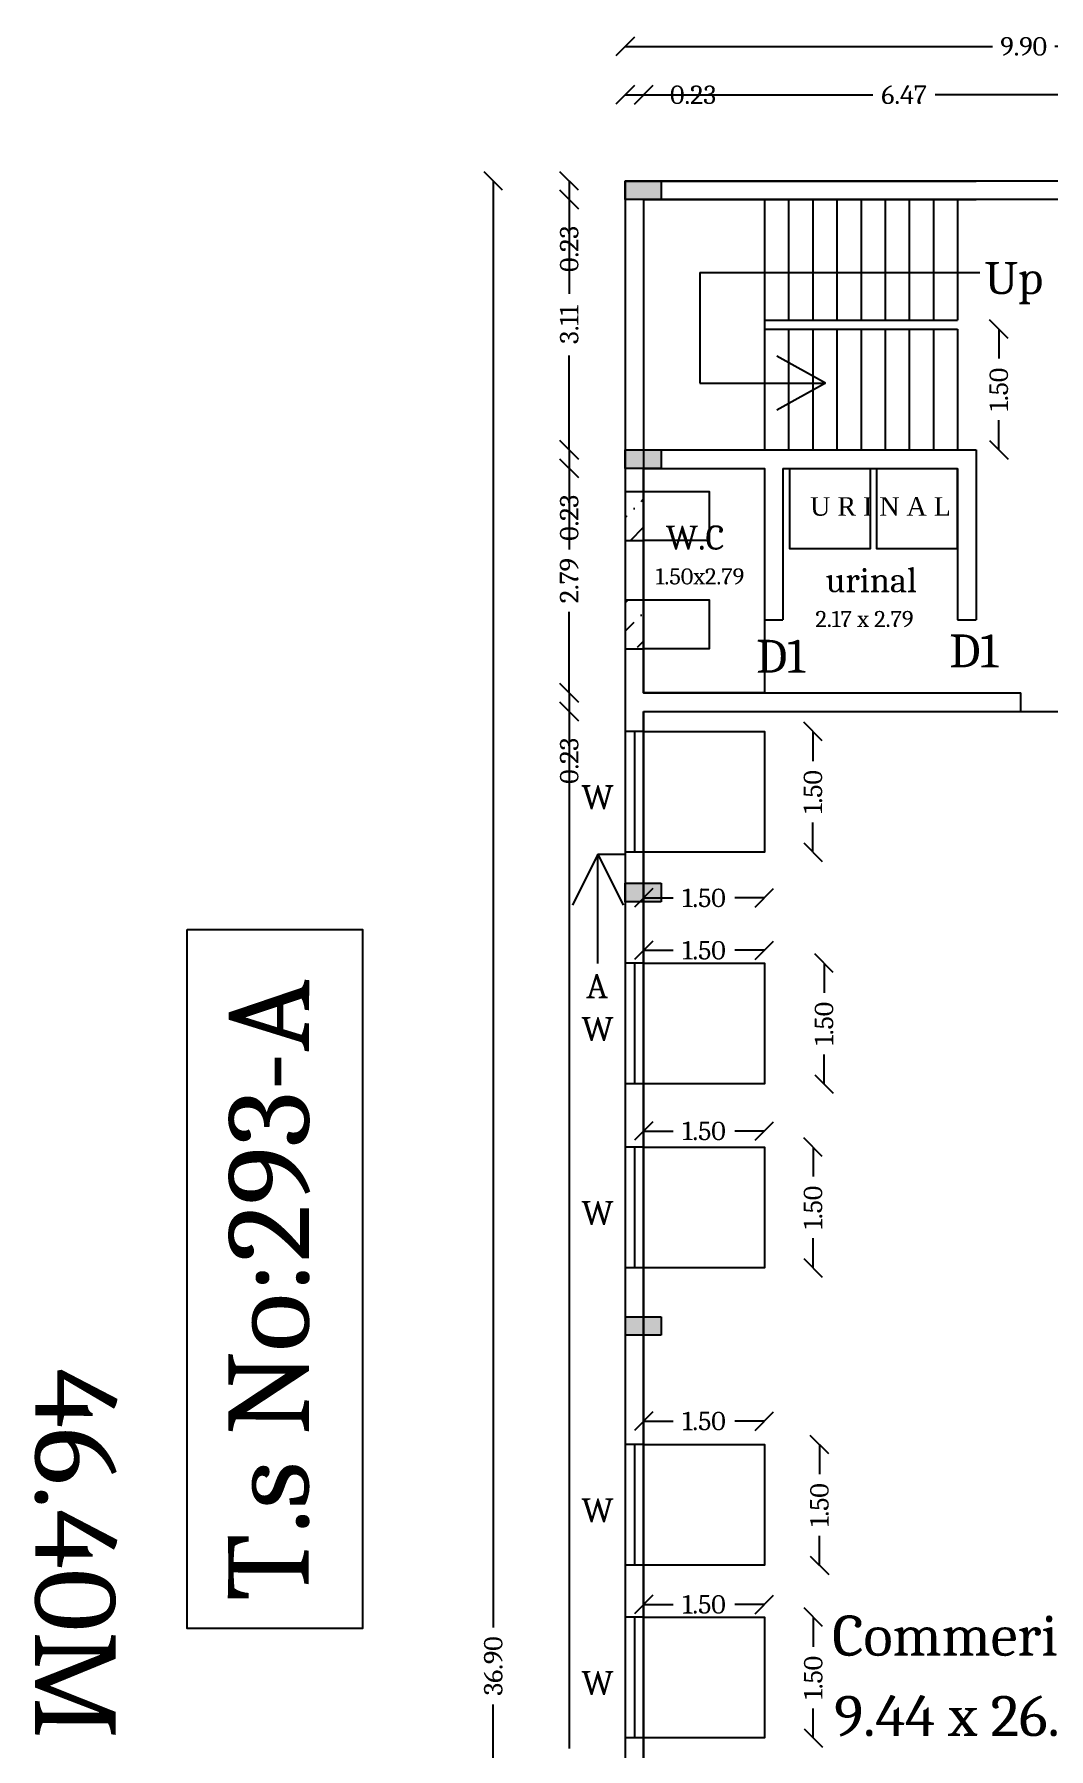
# Model space of a CAD drawing. Header units: metres. Extents: x 54 to 230, y 9 to 104.
# Drawn here: x 81.06 to 93.66, y 47.55 to 68.85 of the extents above; entities that cross this region are included whole.
import ezdxf

# ---------------------------------------------------------------- set-up
doc = ezdxf.new("R2010")
doc.units = ezdxf.units.M
doc.header["$MEASUREMENT"] = 0
for name, color, linetype in [('BLK_1_FLR_1_ EXIT_WIDTH_ STAIR', 7, 'Continuous'), ('BLK_1_FLR_1_BLT_UP_AREA', 7, 'Continuous'), ('BLK_1_FLR_1_REGULAR_ROOM_1', 7, 'Continuous'), ('BLK_1_FLR_1_ROOM_1_LIGHT_VENTILATION_10', 2, 'Continuous'), ('BLK_1_FLR_1_ROOM_1_LIGHT_VENTILATION_6', 2, 'Continuous'), ('BLK_1_FLR_1_ROOM_1_LIGHT_VENTILATION_7', 2, 'Continuous'), ('BLK_1_FLR_1_ROOM_1_LIGHT_VENTILATION_8', 2, 'Continuous'), ('BLK_1_FLR_1_ROOM_1_LIGHT_VENTILATION_9', 2, 'Continuous'), ('BLK_1_FLR_1_URINAL', 235, 'Continuous'), ('BLK_1_FLR_1_WATER_CLOSET', 1, 'Continuous'), ('TOILET_VENTILATION', 6, 'Continuous')]:
    doc.layers.add(name, color=color, linetype=linetype)
doc.styles.add('ANAND', font='times.ttf')
doc.styles.get("Standard").update_dxf_attribs({"font": 'Cambria.ttf'})
doc.dimstyles.get("Standard").update_dxf_attribs({"dimtxt": 0.23, "dimasz": 0.23, "dimexe": 0.18, "dimexo": 0.0625, "dimgap": 0.09, "dimtad": 0, "dimzin": 0, "dimdsep": 46, "dimtxsty": 'Standard', "dimblk": 'OBLIQUE', "dimcen": 0.09, "dimse1": 1, "dimse2": 1, "dimadec": 0, "dimazin": 0, "dimtfac": 1, "dimtofl": 0, "dimtmove": 0, "dimatfit": 3, "dimldrblk": 'OBLIQUE', "dimfxl": 0, "dimtolj": 1, "dimtzin": 0, "dimarcsym": 0})

# ---------------------------------------------------------------- blocks, each defined once
blk = doc.blocks.new('_Oblique')
at = {"color": 0, "linetype": 'ByBlock', "lineweight": -2}
blk.add_line((-0.5, -0.5), (0.5, 0.5), dxfattribs=at)
blk = doc.blocks.new('*D156')
at = {"color": 0, "lineweight": -2, "ltscale": 0.25}
for p, q in [((88.399, 68.095), (88.629, 68.095)), ((88.629, 68.095), (88.859, 68.095))]:
    blk.add_line(p, q, dxfattribs=at)
at = {"color": 0, "lineweight": -2, "ltscale": 0.25, "xscale": 0.23, "yscale": 0.23, "zscale": 0.23, "rotation": 180}
blk.add_blockref('_Oblique', (88.399, 68.095), dxfattribs=at)
at = {"color": 0, "lineweight": -2, "ltscale": 0.25, "xscale": 0.23, "yscale": 0.23, "zscale": 0.23}
blk.add_blockref('_Oblique', (88.629, 68.095), dxfattribs=at)
at = {"color": 0, "lineweight": 25, "ltscale": 0.25, "insert": (89.243, 68.095), "char_height": 0.23, "attachment_point": 5}
blk.add_mtext('\\A1;0.23', dxfattribs=at)
blk = doc.blocks.new('*D157')
at = {"color": 0, "lineweight": -2, "ltscale": 0.25}
for p, q in [((88.629, 68.095), (91.476, 68.095)), ((95.099, 68.095), (92.252, 68.095))]:
    blk.add_line(p, q, dxfattribs=at)
at = {"color": 0, "lineweight": -2, "ltscale": 0.25, "xscale": 0.23, "yscale": 0.23, "zscale": 0.23, "rotation": 180}
blk.add_blockref('_Oblique', (88.629, 68.095), dxfattribs=at)
at = {"color": 0, "lineweight": -2, "ltscale": 0.25, "xscale": 0.23, "yscale": 0.23, "zscale": 0.23}
blk.add_blockref('_Oblique', (95.099, 68.095), dxfattribs=at)
at = {"color": 0, "lineweight": 25, "ltscale": 0.25, "insert": (91.864, 68.095), "char_height": 0.23, "attachment_point": 5}
blk.add_mtext('\\A1;6.47', dxfattribs=at)
blk = doc.blocks.new('*D161')
at = {"color": 0, "lineweight": -2, "ltscale": 0.25}
for p, q in [((88.399, 68.696), (92.96, 68.696)), ((98.299, 68.696), (93.738, 68.696))]:
    blk.add_line(p, q, dxfattribs=at)
at = {"color": 0, "lineweight": -2, "ltscale": 0.25, "xscale": 0.23, "yscale": 0.23, "zscale": 0.23, "rotation": 180}
blk.add_blockref('_Oblique', (88.399, 68.696), dxfattribs=at)
at = {"color": 0, "lineweight": -2, "ltscale": 0.25, "xscale": 0.23, "yscale": 0.23, "zscale": 0.23}
blk.add_blockref('_Oblique', (98.299, 68.696), dxfattribs=at)
at = {"color": 0, "lineweight": 25, "ltscale": 0.25, "insert": (93.349, 68.696), "char_height": 0.23, "attachment_point": 5}
blk.add_mtext('\\A1;9.90', dxfattribs=at)
blk = doc.blocks.new('*D15')
at = {"color": 0, "lineweight": -2, "ltscale": 0.25}
for p, q in [((87.705, 67.024), (87.705, 66.794)), ((87.705, 66.794), (87.705, 66.564))]:
    blk.add_line(p, q, dxfattribs=at)
at = {"color": 0, "lineweight": -2, "ltscale": 0.25, "xscale": 0.23, "yscale": 0.23, "zscale": 0.23}
for p, rotation in [((87.705, 67.024), 90), ((87.705, 66.794), 270)]:
    blk.add_blockref('_Oblique', p, dxfattribs=dict(at, rotation=rotation))
at = {"color": 0, "lineweight": 25, "ltscale": 0.25, "insert": (87.705, 66.18), "char_height": 0.23, "attachment_point": 5, "rotation": 90}
blk.add_mtext('\\A1;0.23', dxfattribs=at)
blk = doc.blocks.new('*D162')
at = {"color": 0, "lineweight": -2, "ltscale": 0.25}
for p, q in [((87.705, 66.794), (87.705, 65.622)), ((87.705, 63.684), (87.705, 64.856))]:
    blk.add_line(p, q, dxfattribs=at)
at = {"color": 0, "lineweight": -2, "ltscale": 0.25, "xscale": 0.23, "yscale": 0.23, "zscale": 0.23}
for p, rotation in [((87.705, 66.794), 90), ((87.705, 63.684), 270)]:
    blk.add_blockref('_Oblique', p, dxfattribs=dict(at, rotation=rotation))
at = {"color": 0, "lineweight": 25, "ltscale": 0.25, "insert": (87.705, 65.239), "char_height": 0.23, "attachment_point": 5, "rotation": 90}
blk.add_mtext('\\A1;3.11', dxfattribs=at)
blk = doc.blocks.new('*D163')
at = {"color": 0, "lineweight": -2, "ltscale": 0.25}
for p, q in [((87.705, 63.684), (87.705, 63.454)), ((87.705, 63.454), (87.705, 63.224))]:
    blk.add_line(p, q, dxfattribs=at)
at = {"color": 0, "lineweight": -2, "ltscale": 0.25, "xscale": 0.23, "yscale": 0.23, "zscale": 0.23}
for p, rotation in [((87.705, 63.684), 90), ((87.705, 63.454), 270)]:
    blk.add_blockref('_Oblique', p, dxfattribs=dict(at, rotation=rotation))
at = {"color": 0, "lineweight": 25, "ltscale": 0.25, "insert": (87.705, 62.84), "char_height": 0.23, "attachment_point": 5, "rotation": 90}
blk.add_mtext('\\A1;0.23', dxfattribs=at)
blk = doc.blocks.new('*D164')
at = {"color": 0, "lineweight": -2, "ltscale": 0.25}
for p, q in [((87.705, 63.454), (87.705, 62.446)), ((87.705, 60.664), (87.705, 61.672))]:
    blk.add_line(p, q, dxfattribs=at)
at = {"color": 0, "lineweight": -2, "ltscale": 0.25, "xscale": 0.23, "yscale": 0.23, "zscale": 0.23}
for p, rotation in [((87.705, 63.454), 90), ((87.705, 60.664), 270)]:
    blk.add_blockref('_Oblique', p, dxfattribs=dict(at, rotation=rotation))
at = {"color": 0, "lineweight": 25, "ltscale": 0.25, "insert": (87.705, 62.059), "char_height": 0.23, "attachment_point": 5, "rotation": 90}
blk.add_mtext('\\A1;2.79', dxfattribs=at)
blk = doc.blocks.new('*D165')
at = {"color": 0, "lineweight": -2, "ltscale": 0.25}
for p, q in [((87.705, 60.664), (87.705, 60.434)), ((87.705, 60.434), (87.705, 60.204))]:
    blk.add_line(p, q, dxfattribs=at)
at = {"color": 0, "lineweight": -2, "ltscale": 0.25, "xscale": 0.23, "yscale": 0.23, "zscale": 0.23}
for p, rotation in [((87.705, 60.664), 90), ((87.705, 60.434), 270)]:
    blk.add_blockref('_Oblique', p, dxfattribs=dict(at, rotation=rotation))
at = {"color": 0, "lineweight": 25, "ltscale": 0.25, "insert": (87.705, 59.82), "char_height": 0.23, "attachment_point": 5, "rotation": 90}
blk.add_mtext('\\A1;0.23', dxfattribs=at)
blk = doc.blocks.new('*D166')
at = {"color": 0, "lineweight": -2, "ltscale": 0.25}
for p, q in [((87.705, 60.434), (87.705, 47.55)), ((87.705, 33.694), (87.705, 46.578))]:
    blk.add_line(p, q, dxfattribs=at)
at = {"color": 0, "lineweight": -2, "ltscale": 0.25, "xscale": 0.23, "yscale": 0.23, "zscale": 0.23}
for p, rotation in [((87.705, 60.434), 90), ((87.705, 33.694), 270)]:
    blk.add_blockref('_Oblique', p, dxfattribs=dict(at, rotation=rotation))
at = {"color": 0, "lineweight": 25, "ltscale": 0.25, "insert": (87.705, 47.064), "char_height": 0.23, "attachment_point": 5, "rotation": 90}
blk.add_mtext('\\A1;26.74', dxfattribs=at)
blk = doc.blocks.new('*D16')
at = {"color": 0, "lineweight": -2, "ltscale": 0.25}
for p, q in [((86.762, 67.024), (86.762, 49.054)), ((86.762, 30.124), (86.762, 48.094))]:
    blk.add_line(p, q, dxfattribs=at)
at = {"color": 0, "lineweight": -2, "ltscale": 0.25, "xscale": 0.23, "yscale": 0.23, "zscale": 0.23}
for p, rotation in [((86.762, 67.024), 90), ((86.762, 30.124), 270)]:
    blk.add_blockref('_Oblique', p, dxfattribs=dict(at, rotation=rotation))
at = {"color": 0, "lineweight": 25, "ltscale": 0.25, "insert": (86.762, 48.574), "char_height": 0.23, "attachment_point": 5, "rotation": 90}
blk.add_mtext('\\A1;36.90', dxfattribs=at)
blk = doc.blocks.new('*D80')
at = {"layer": 'BLK_1_FLR_1_ROOM_1_LIGHT_VENTILATION_6', "color": 0, "lineweight": -2, "ltscale": 0.25}
for p, q in [((88.629, 49.339), (88.996, 49.339)), ((90.129, 49.339), (89.762, 49.339))]:
    blk.add_line(p, q, dxfattribs=at)
at = {"layer": 'BLK_1_FLR_1_ROOM_1_LIGHT_VENTILATION_6', "color": 0, "lineweight": -2, "ltscale": 0.25, "xscale": 0.23, "yscale": 0.23, "zscale": 0.23, "rotation": 180}
blk.add_blockref('_Oblique', (88.629, 49.339), dxfattribs=at)
at = {"layer": 'BLK_1_FLR_1_ROOM_1_LIGHT_VENTILATION_6', "color": 0, "lineweight": -2, "ltscale": 0.25, "xscale": 0.23, "yscale": 0.23, "zscale": 0.23}
blk.add_blockref('_Oblique', (90.129, 49.339), dxfattribs=at)
at = {"layer": 'BLK_1_FLR_1_ROOM_1_LIGHT_VENTILATION_6', "color": 0, "lineweight": 25, "ltscale": 0.25, "insert": (89.379, 49.339), "char_height": 0.23, "attachment_point": 5}
blk.add_mtext('\\A1;1.50', dxfattribs=at)
blk = doc.blocks.new('*D81')
at = {"layer": 'BLK_1_FLR_1_ROOM_1_LIGHT_VENTILATION_6', "color": 0, "lineweight": -2, "ltscale": 0.25}
for p, q in [((90.736, 49.18), (90.736, 48.813)), ((90.736, 47.68), (90.736, 48.048))]:
    blk.add_line(p, q, dxfattribs=at)
at = {"layer": 'BLK_1_FLR_1_ROOM_1_LIGHT_VENTILATION_6', "color": 0, "lineweight": -2, "ltscale": 0.25, "xscale": 0.23, "yscale": 0.23, "zscale": 0.23}
for p, rotation in [((90.736, 49.18), 90), ((90.736, 47.68), 270)]:
    blk.add_blockref('_Oblique', p, dxfattribs=dict(at, rotation=rotation))
at = {"layer": 'BLK_1_FLR_1_ROOM_1_LIGHT_VENTILATION_6', "color": 0, "lineweight": 25, "ltscale": 0.25, "insert": (90.736, 48.43), "char_height": 0.23, "attachment_point": 5, "rotation": 90}
blk.add_mtext('\\A1;1.50', dxfattribs=at)
blk = doc.blocks.new('*D82')
at = {"layer": 'BLK_1_FLR_1_ROOM_1_LIGHT_VENTILATION_7', "color": 0, "lineweight": -2, "ltscale": 0.25}
for p, q in [((88.629, 51.617), (88.996, 51.617)), ((90.129, 51.617), (89.762, 51.617))]:
    blk.add_line(p, q, dxfattribs=at)
at = {"layer": 'BLK_1_FLR_1_ROOM_1_LIGHT_VENTILATION_7', "color": 0, "lineweight": -2, "ltscale": 0.25, "xscale": 0.23, "yscale": 0.23, "zscale": 0.23, "rotation": 180}
blk.add_blockref('_Oblique', (88.629, 51.617), dxfattribs=at)
at = {"layer": 'BLK_1_FLR_1_ROOM_1_LIGHT_VENTILATION_7', "color": 0, "lineweight": -2, "ltscale": 0.25, "xscale": 0.23, "yscale": 0.23, "zscale": 0.23}
blk.add_blockref('_Oblique', (90.129, 51.617), dxfattribs=at)
at = {"layer": 'BLK_1_FLR_1_ROOM_1_LIGHT_VENTILATION_7', "color": 0, "lineweight": 25, "ltscale": 0.25, "insert": (89.379, 51.617), "char_height": 0.23, "attachment_point": 5}
blk.add_mtext('\\A1;1.50', dxfattribs=at)
blk = doc.blocks.new('*D83')
at = {"layer": 'BLK_1_FLR_1_ROOM_1_LIGHT_VENTILATION_7', "color": 0, "lineweight": -2, "ltscale": 0.25}
for p, q in [((90.813, 51.325), (90.813, 50.958)), ((90.813, 49.825), (90.813, 50.193))]:
    blk.add_line(p, q, dxfattribs=at)
at = {"layer": 'BLK_1_FLR_1_ROOM_1_LIGHT_VENTILATION_7', "color": 0, "lineweight": -2, "ltscale": 0.25, "xscale": 0.23, "yscale": 0.23, "zscale": 0.23}
for p, rotation in [((90.813, 51.325), 90), ((90.813, 49.825), 270)]:
    blk.add_blockref('_Oblique', p, dxfattribs=dict(at, rotation=rotation))
at = {"layer": 'BLK_1_FLR_1_ROOM_1_LIGHT_VENTILATION_7', "color": 0, "lineweight": 25, "ltscale": 0.25, "insert": (90.813, 50.575), "char_height": 0.23, "attachment_point": 5, "rotation": 90}
blk.add_mtext('\\A1;1.50', dxfattribs=at)
blk = doc.blocks.new('*D84')
at = {"layer": 'BLK_1_FLR_1_ROOM_1_LIGHT_VENTILATION_8', "color": 0, "lineweight": -2, "ltscale": 0.25}
for p, q in [((88.629, 55.221), (88.996, 55.221)), ((90.129, 55.221), (89.762, 55.221))]:
    blk.add_line(p, q, dxfattribs=at)
at = {"layer": 'BLK_1_FLR_1_ROOM_1_LIGHT_VENTILATION_8', "color": 0, "lineweight": -2, "ltscale": 0.25, "xscale": 0.23, "yscale": 0.23, "zscale": 0.23, "rotation": 180}
blk.add_blockref('_Oblique', (88.629, 55.221), dxfattribs=at)
at = {"layer": 'BLK_1_FLR_1_ROOM_1_LIGHT_VENTILATION_8', "color": 0, "lineweight": -2, "ltscale": 0.25, "xscale": 0.23, "yscale": 0.23, "zscale": 0.23}
blk.add_blockref('_Oblique', (90.129, 55.221), dxfattribs=at)
at = {"layer": 'BLK_1_FLR_1_ROOM_1_LIGHT_VENTILATION_8', "color": 0, "lineweight": 25, "ltscale": 0.25, "insert": (89.379, 55.221), "char_height": 0.23, "attachment_point": 5}
blk.add_mtext('\\A1;1.50', dxfattribs=at)
blk = doc.blocks.new('*D85')
at = {"layer": 'BLK_1_FLR_1_ROOM_1_LIGHT_VENTILATION_8', "color": 0, "lineweight": -2, "ltscale": 0.25}
for p, q in [((90.733, 55.021), (90.733, 54.654)), ((90.733, 53.521), (90.733, 53.888))]:
    blk.add_line(p, q, dxfattribs=at)
at = {"layer": 'BLK_1_FLR_1_ROOM_1_LIGHT_VENTILATION_8', "color": 0, "lineweight": -2, "ltscale": 0.25, "xscale": 0.23, "yscale": 0.23, "zscale": 0.23}
for p, rotation in [((90.733, 55.021), 90), ((90.733, 53.521), 270)]:
    blk.add_blockref('_Oblique', p, dxfattribs=dict(at, rotation=rotation))
at = {"layer": 'BLK_1_FLR_1_ROOM_1_LIGHT_VENTILATION_8', "color": 0, "lineweight": 25, "ltscale": 0.25, "insert": (90.733, 54.271), "char_height": 0.23, "attachment_point": 5, "rotation": 90}
blk.add_mtext('\\A1;1.50', dxfattribs=at)
blk = doc.blocks.new('*D86')
at = {"layer": 'BLK_1_FLR_1_ROOM_1_LIGHT_VENTILATION_9', "color": 0, "lineweight": -2, "ltscale": 0.25}
for p, q in [((88.629, 57.466), (88.996, 57.466)), ((90.129, 57.466), (89.762, 57.466))]:
    blk.add_line(p, q, dxfattribs=at)
at = {"layer": 'BLK_1_FLR_1_ROOM_1_LIGHT_VENTILATION_9', "color": 0, "lineweight": -2, "ltscale": 0.25, "xscale": 0.23, "yscale": 0.23, "zscale": 0.23, "rotation": 180}
blk.add_blockref('_Oblique', (88.629, 57.466), dxfattribs=at)
at = {"layer": 'BLK_1_FLR_1_ROOM_1_LIGHT_VENTILATION_9', "color": 0, "lineweight": -2, "ltscale": 0.25, "xscale": 0.23, "yscale": 0.23, "zscale": 0.23}
blk.add_blockref('_Oblique', (90.129, 57.466), dxfattribs=at)
at = {"layer": 'BLK_1_FLR_1_ROOM_1_LIGHT_VENTILATION_9', "color": 0, "lineweight": 25, "ltscale": 0.25, "insert": (89.379, 57.466), "char_height": 0.23, "attachment_point": 5}
blk.add_mtext('\\A1;1.50', dxfattribs=at)
blk = doc.blocks.new('*D87')
at = {"layer": 'BLK_1_FLR_1_ROOM_1_LIGHT_VENTILATION_9', "color": 0, "lineweight": -2, "ltscale": 0.25}
for p, q in [((90.87, 57.306), (90.87, 56.939)), ((90.87, 55.806), (90.87, 56.173))]:
    blk.add_line(p, q, dxfattribs=at)
at = {"layer": 'BLK_1_FLR_1_ROOM_1_LIGHT_VENTILATION_9', "color": 0, "lineweight": -2, "ltscale": 0.25, "xscale": 0.23, "yscale": 0.23, "zscale": 0.23}
for p, rotation in [((90.87, 57.306), 90), ((90.87, 55.806), 270)]:
    blk.add_blockref('_Oblique', p, dxfattribs=dict(at, rotation=rotation))
at = {"layer": 'BLK_1_FLR_1_ROOM_1_LIGHT_VENTILATION_9', "color": 0, "lineweight": 25, "ltscale": 0.25, "insert": (90.87, 56.556), "char_height": 0.23, "attachment_point": 5, "rotation": 90}
blk.add_mtext('\\A1;1.50', dxfattribs=at)
blk = doc.blocks.new('*D88')
at = {"layer": 'BLK_1_FLR_1_ROOM_1_LIGHT_VENTILATION_10', "color": 0, "lineweight": -2, "ltscale": 0.25}
for p, q in [((90.732, 60.185), (90.732, 59.818)), ((90.732, 58.685), (90.732, 59.053))]:
    blk.add_line(p, q, dxfattribs=at)
at = {"layer": 'BLK_1_FLR_1_ROOM_1_LIGHT_VENTILATION_10', "color": 0, "lineweight": -2, "ltscale": 0.25, "xscale": 0.23, "yscale": 0.23, "zscale": 0.23}
for p, rotation in [((90.732, 60.185), 90), ((90.732, 58.685), 270)]:
    blk.add_blockref('_Oblique', p, dxfattribs=dict(at, rotation=rotation))
at = {"layer": 'BLK_1_FLR_1_ROOM_1_LIGHT_VENTILATION_10', "color": 0, "lineweight": 25, "ltscale": 0.25, "insert": (90.732, 59.435), "char_height": 0.23, "attachment_point": 5, "rotation": 90}
blk.add_mtext('\\A1;1.50', dxfattribs=at)
blk = doc.blocks.new('*D89')
at = {"layer": 'BLK_1_FLR_1_ROOM_1_LIGHT_VENTILATION_10', "color": 0, "lineweight": -2, "ltscale": 0.25}
for p, q in [((88.629, 58.117), (88.996, 58.117)), ((90.129, 58.117), (89.762, 58.117))]:
    blk.add_line(p, q, dxfattribs=at)
at = {"layer": 'BLK_1_FLR_1_ROOM_1_LIGHT_VENTILATION_10', "color": 0, "lineweight": -2, "ltscale": 0.25, "xscale": 0.23, "yscale": 0.23, "zscale": 0.23, "rotation": 180}
blk.add_blockref('_Oblique', (88.629, 58.117), dxfattribs=at)
at = {"layer": 'BLK_1_FLR_1_ROOM_1_LIGHT_VENTILATION_10', "color": 0, "lineweight": -2, "ltscale": 0.25, "xscale": 0.23, "yscale": 0.23, "zscale": 0.23}
blk.add_blockref('_Oblique', (90.129, 58.117), dxfattribs=at)
at = {"layer": 'BLK_1_FLR_1_ROOM_1_LIGHT_VENTILATION_10', "color": 0, "lineweight": 25, "ltscale": 0.25, "insert": (89.379, 58.117), "char_height": 0.23, "attachment_point": 5}
blk.add_mtext('\\A1;1.50', dxfattribs=at)
blk = doc.blocks.new('*D249')
at = {"layer": 'BLK_1_FLR_1_ EXIT_WIDTH_ STAIR', "color": 0, "lineweight": -2}
for p, q in [((93.041, 65.184), (93.041, 64.817)), ((93.041, 63.684), (93.041, 64.051))]:
    blk.add_line(p, q, dxfattribs=at)
at = {"layer": 'BLK_1_FLR_1_ EXIT_WIDTH_ STAIR', "color": 0, "lineweight": -2, "xscale": 0.23, "yscale": 0.23, "zscale": 0.23}
for p, rotation in [((93.041, 65.184), 90), ((93.041, 63.684), 270)]:
    blk.add_blockref('_Oblique', p, dxfattribs=dict(at, rotation=rotation))
at = {"layer": 'BLK_1_FLR_1_ EXIT_WIDTH_ STAIR', "color": 0, "insert": (93.041, 64.434), "char_height": 0.23, "attachment_point": 5, "rotation": 90}
blk.add_mtext('\\A1;1.50', dxfattribs=at)

msp = doc.modelspace()

# ---------------------------------------------------------------- hatches: boundary and pattern name
at = {"lineweight": 25, "ltscale": 0.25}
h = msp.add_hatch(color=0, dxfattribs=at)
h.dxf.hatch_style = 1
h.paths.add_polyline_path([(88.849, 66.794), (88.849, 67.024), (88.399, 67.024), (88.399, 66.794)])
h = msp.add_hatch()
h.set_pattern_fill('ANSI33', color=0)
h.paths.add_polyline_path([(98.299, 63.166), (98.069, 63.166), (98.069, 62.556), (98.299, 62.556)])
h.paths.add_polyline_path([(95.403, 33.063), (96.52, 33.063), (96.52, 33.415), (95.403, 33.415)], flags=9)
h.paths.add_polyline_path([(90.639, 62.802), (92.464, 62.802), (92.464, 63.155), (90.639, 63.155)], flags=9)
h.paths.add_polyline_path([(94.698, 66.55), (94.698, 65.433), (95.05, 65.433), (95.05, 66.55)], flags=9)
h.paths.add_polyline_path([(95.86, 32.58), (97.921, 32.58), (97.921, 32.988), (95.86, 32.988)], flags=9)
h.paths.add_polyline_path([(90.712, 61.43), (92.195, 61.43), (92.195, 61.734), (90.712, 61.734)], flags=9)
h.paths.add_polyline_path([(90.811, 61.833), (92.325, 61.833), (92.325, 62.305), (90.811, 62.305)], flags=9)
h.paths.add_polyline_path([(88.849, 61.998), (90.201, 61.998), (90.201, 62.302), (88.849, 62.302)], flags=9)
h.paths.add_polyline_path([(88.951, 62.404), (89.854, 62.404), (89.854, 62.859), (88.951, 62.859)], flags=9)
h.paths.add_polyline_path([(89.924, 60.812), (90.868, 60.812), (90.868, 61.427), (89.924, 61.427)], flags=9)
h.paths.add_polyline_path([(92.323, 60.878), (93.267, 60.878), (93.267, 61.493), (92.323, 61.493)], flags=9)
h.paths.add_polyline_path([(94.909, 62.686), (95.853, 62.686), (95.853, 63.301), (94.909, 63.301)], flags=9)
h.paths.add_polyline_path([(94.823, 60.873), (95.767, 60.873), (95.767, 61.488), (94.823, 61.488)], flags=9)
h.paths.add_polyline_path([(93.62, 60.257), (94.88, 60.257), (94.88, 61.015), (93.62, 61.015)], flags=9)
h.paths.add_polyline_path([(93.459, 33.688), (94.692, 33.688), (94.692, 34.447), (93.459, 34.447)], flags=9)
h.paths.add_polyline_path([(92.693, 31.84), (93.667, 31.84), (93.667, 32.619), (92.693, 32.619)], flags=9)
h.paths.add_polyline_path([(95.06, 31.069), (96.09, 31.069), (96.09, 31.662), (95.06, 31.662)], flags=9)
h.paths.add_polyline_path([(95.975, 30.948), (98.203, 30.948), (98.203, 31.419), (95.975, 31.419)], flags=9)
h.paths.add_polyline_path([(96.353, 31.351), (97.504, 31.351), (97.504, 32.139), (96.353, 32.139)], flags=9)
h.paths.add_polyline_path([(97.093, 64.739), (97.784, 64.739), (97.784, 65.189), (97.093, 65.189)], flags=9)
h.paths.add_polyline_path([(95.843, 65.342), (97.876, 65.342), (97.876, 65.814), (95.843, 65.814)], flags=9)
h.paths.add_polyline_path([(96.224, 65.945), (96.963, 65.945), (96.963, 66.268), (96.224, 66.268)], flags=9)
h.paths.add_polyline_path([(90.804, 48.377), (96.944, 48.377), (96.944, 49.388), (90.804, 49.388)], flags=9)
h.paths.add_polyline_path([(90.865, 47.567), (95.055, 47.567), (95.055, 48.353), (90.865, 48.353)], flags=9)
h = msp.add_hatch(color=0, dxfattribs=at)
h.dxf.hatch_style = 1
h.paths.add_polyline_path([(88.849, 63.454), (88.849, 63.684), (88.399, 63.684), (88.399, 63.454)])
h = msp.add_hatch(color=0, dxfattribs=at)
h.dxf.hatch_style = 1
h.paths.add_polyline_path([(88.849, 63.684), (88.399, 63.684), (88.399, 63.454), (88.849, 63.454)])
h = msp.add_hatch(dxfattribs=at)
h.set_pattern_fill('ANSI36', color=0, scale=2)
h.set_pattern_definition([(45, (-1300.55754, -84.0786), (0.13258252, 0.48613591), [0.625, -0.125, 0, -0.125])])
h.paths.add_polyline_path([(88.629, 63.166), (88.399, 63.166), (88.399, 62.556), (88.629, 62.556), (88.629, 62.834)])
h.paths.add_polyline_path([(88.629, 61.821), (88.399, 61.821), (88.399, 61.211), (88.629, 61.211)])
h = msp.add_hatch(color=0, dxfattribs=at)
h.dxf.hatch_style = 1
h.paths.add_polyline_path([(88.849, 58.069), (88.849, 58.299), (88.399, 58.299), (88.399, 58.069)])
h = msp.add_hatch(color=0, dxfattribs=at)
h.dxf.hatch_style = 1
h.paths.add_polyline_path([(88.849, 52.683), (88.849, 52.913), (88.399, 52.913), (88.399, 52.683)])

# ---------------------------------------------------------------- linework, layer by layer
at = {"color": 0, "lineweight": 25, "ltscale": 0.25}
for p, q in [((88.399, 67.024), (88.399, 30.124)), ((94.859, 67.024), (88.399, 67.024)), ((88.399, 67.024), (88.849, 67.024)), ((88.399, 66.794), (88.399, 67.024)), ((88.629, 67.024), (92.759, 67.024)), ((88.849, 67.024), (88.849, 66.794)), ((88.849, 66.794), (88.399, 66.794)), ((88.629, 66.794), (88.629, 65.044)), ((90.774, 66.794), (88.629, 66.794)), ((88.629, 66.794), (92.759, 66.794)), ((88.629, 66.794), (88.629, 63.684)), ((90.129, 66.794), (90.129, 63.684)), ((90.429, 66.794), (90.429, 65.294)), ((90.729, 66.794), (90.729, 65.294)), ((94.859, 66.794), (90.774, 66.794)), ((91.029, 66.794), (91.029, 65.294)), ((91.329, 66.794), (91.329, 65.294)), ((91.629, 66.794), (91.629, 65.294)), ((91.929, 66.794), (91.929, 65.294)), ((92.229, 66.794), (92.229, 65.294)), ((92.529, 66.794), (92.529, 65.294)), ((93.319, 66.794), (93.089, 66.794)), ((89.328, 65.888), (89.328, 64.513)), ((90.129, 65.294), (92.529, 65.294)), ((90.129, 65.184), (92.529, 65.184)), ((90.429, 65.184), (90.429, 63.684)), ((90.729, 65.184), (90.729, 63.684)), ((91.029, 65.184), (91.029, 63.684)), ((91.329, 65.184), (91.329, 63.684)), ((91.629, 65.184), (91.629, 63.684)), ((91.929, 65.184), (91.929, 63.684)), ((92.229, 65.184), (92.229, 63.684)), ((92.529, 65.184), (92.529, 63.684)), ((88.629, 64.814), (88.629, 62.834)), ((90.887, 64.513), (90.284, 64.848)), ((89.328, 64.513), (90.887, 64.513)), ((90.887, 64.513), (90.284, 64.178)), ((88.399, 63.684), (92.759, 63.684)), ((88.399, 63.684), (88.849, 63.684)), ((88.399, 63.454), (88.399, 63.684)), ((88.399, 63.684), (88.849, 63.684)), ((88.399, 63.454), (88.399, 63.684)), ((88.399, 63.684), (88.849, 63.684)), ((88.399, 63.454), (88.399, 63.684)), ((88.849, 63.684), (88.849, 63.454)), ((88.849, 63.684), (88.849, 63.454)), ((92.759, 63.684), (92.759, 61.574)), ((92.759, 63.684), (92.759, 63.454)), ((88.849, 63.454), (88.399, 63.454)), ((88.849, 63.454), (88.399, 63.454)), ((88.629, 63.454), (90.129, 63.454)), ((90.129, 63.454), (90.129, 61.574)), ((90.359, 63.454), (90.359, 61.574)), ((90.359, 63.454), (92.529, 63.454)), ((92.529, 63.454), (92.529, 61.574)), ((88.629, 62.834), (88.629, 60.664)), ((90.129, 61.574), (90.359, 61.574)), ((92.529, 61.574), (92.759, 61.574)), ((88.629, 60.664), (93.314, 60.664)), ((93.314, 60.434), (93.314, 60.664)), ((88.629, 60.434), (88.629, 34.784)), ((88.629, 60.434), (93.314, 60.434)), ((88.629, 60.185), (88.399, 60.185)), ((88.514, 60.185), (88.514, 58.685)), ((88.062, 58.659), (87.747, 58.028)), ((88.062, 57.303), (88.062, 58.659)), ((88.062, 58.659), (88.376, 58.028)), ((88.062, 58.659), (88.399, 58.659)), ((88.629, 58.685), (88.399, 58.685)), ((88.399, 58.299), (88.849, 58.299)), ((88.399, 58.069), (88.399, 58.299)), ((88.849, 58.299), (88.849, 58.069)), ((88.849, 58.069), (88.399, 58.069)), ((88.629, 57.306), (88.399, 57.306)), ((88.514, 57.306), (88.514, 55.806)), ((88.629, 55.806), (88.399, 55.806)), ((88.629, 55.021), (88.399, 55.021)), ((88.514, 55.021), (88.514, 53.521)), ((88.629, 53.521), (88.399, 53.521)), ((88.399, 52.913), (88.849, 52.913)), ((88.849, 52.913), (88.849, 52.683)), ((88.849, 52.683), (88.399, 52.683)), ((88.629, 51.325), (88.399, 51.325)), ((88.514, 51.325), (88.514, 49.825)), ((88.629, 49.825), (88.399, 49.825)), ((88.629, 49.18), (88.399, 49.18)), ((88.514, 49.18), (88.514, 47.68)), ((88.629, 47.68), (88.399, 47.68))]:
    msp.add_line(p, q, dxfattribs=at)
at = {"lineweight": 25, "ltscale": 0.25}
for p, q in [((89.328, 65.888), (92.804, 65.888)), ((88.399, 63.166), (88.629, 63.166)), ((88.399, 62.556), (88.629, 62.556)), ((88.399, 61.821), (88.629, 61.821)), ((88.399, 61.211), (88.629, 61.211))]:
    msp.add_line(p, q, dxfattribs=at)
at = {"color": 0}
msp.add_lwpolyline([(82.958, 57.723), (85.138, 57.723), (85.138, 49.039), (82.958, 49.039)], close=True, dxfattribs=at)
at = {"layer": 'BLK_1_FLR_1_BLT_UP_AREA', "color": 18, "lineweight": 25, "ltscale": 0.25}
msp.add_lwpolyline([(98.299, 67.024), (88.399, 67.024), (88.399, 30.124), (98.299, 30.124), (98.299, 40.224)], close=True, dxfattribs=at)
at = {"layer": 'BLK_1_FLR_1_REGULAR_ROOM_1', "color": 2, "lineweight": 25, "ltscale": 0.25}
msp.add_lwpolyline([(88.629, 60.434), (98.069, 60.434), (98.069, 33.694), (88.629, 33.694)], close=True, dxfattribs=at)
at = {"layer": 'BLK_1_FLR_1_ROOM_1_LIGHT_VENTILATION_10', "lineweight": 25, "ltscale": 0.25}
msp.add_lwpolyline([(88.629, 60.185), (90.129, 60.185), (90.129, 58.685), (88.629, 58.685)], close=True, dxfattribs=at)
at = {"layer": 'BLK_1_FLR_1_ROOM_1_LIGHT_VENTILATION_6', "lineweight": 25, "ltscale": 0.25}
msp.add_lwpolyline([(88.629, 49.18), (90.129, 49.18), (90.129, 47.68), (88.629, 47.68)], close=True, dxfattribs=at)
at = {"layer": 'BLK_1_FLR_1_ROOM_1_LIGHT_VENTILATION_7', "lineweight": 25, "ltscale": 0.25}
msp.add_lwpolyline([(88.629, 51.325), (90.129, 51.325), (90.129, 49.825), (88.629, 49.825)], close=True, dxfattribs=at)
at = {"layer": 'BLK_1_FLR_1_ROOM_1_LIGHT_VENTILATION_8', "lineweight": 25, "ltscale": 0.25}
msp.add_lwpolyline([(88.629, 55.021), (90.129, 55.021), (90.129, 53.521), (88.629, 53.521)], close=True, dxfattribs=at)
at = {"layer": 'BLK_1_FLR_1_ROOM_1_LIGHT_VENTILATION_9', "lineweight": 25, "ltscale": 0.25}
msp.add_lwpolyline([(88.629, 57.306), (90.129, 57.306), (90.129, 55.806), (88.629, 55.806)], close=True, dxfattribs=at)
at = {"layer": 'BLK_1_FLR_1_URINAL', "color": 235}
for points in [[(90.444, 63.454), (91.444, 63.454), (91.444, 62.454), (90.444, 62.454)], [(91.524, 63.454), (92.524, 63.454), (92.524, 62.454), (91.524, 62.454)]]:
    msp.add_lwpolyline(points, close=True, dxfattribs=at)
at = {"layer": 'BLK_1_FLR_1_WATER_CLOSET', "color": 1, "lineweight": 25, "ltscale": 0.25}
msp.add_lwpolyline([(88.629, 63.454), (90.129, 63.454), (90.129, 60.664), (88.629, 60.664)], close=True, dxfattribs=at)
at = {"layer": 'TOILET_VENTILATION', "color": 6}
for points in [[(88.629, 63.166), (89.442, 63.166), (89.442, 62.556), (88.629, 62.556)], [(88.629, 61.821), (89.442, 61.821), (89.442, 61.211), (88.629, 61.211)]]:
    msp.add_lwpolyline(points, close=True, dxfattribs=at)

# ---------------------------------------------------------------- texts
at = {"color": 0}
for s, height, p in [('Up', 0.4, (92.866, 65.619)), ('W.C', 0.3, (88.905, 62.444)), ('1.50x2.79', 0.2, (88.778, 62.012)), ('urinal', 0.3, (90.89, 61.915)), ('2.17 x 2.79', 0.2, (90.763, 61.483)), ('D1', 0.41, (92.426, 60.981)), ('D1', 0.41, (90.027, 60.914)), ('W', 0.3, (87.857, 59.218)), ('A', 0.3, (87.915, 56.871)), ('W', 0.3, (87.857, 56.338)), ('W', 0.3, (87.857, 54.053)), ('W', 0.3, (87.857, 50.358)), ('Commerical Space', 0.5, (90.972, 48.701)), ('W', 0.3, (87.857, 48.213)), ('9.44 x 26.74', 0.5, (90.996, 47.704))]:
    msp.add_text(s, height=height, dxfattribs=at).set_placement(p)
at = {"style": 'ANAND'}
msp.add_text('U R I N A L', height=0.23, dxfattribs=at).set_placement((90.698, 62.866))
at = {"color": 0}
for s, rotation, p in [('T.s No:293-A', 89.9607, (84.47, 49.383)), ('46.40M', 269.9607, (81.074, 52.269))]:
    msp.add_text(s, height=1, rotation=rotation, dxfattribs=at).set_placement(p)

# ---------------------------------------------------------------- dimensions: what is measured, and where the dimension line sits
at = {"lineweight": 25, "ltscale": 0.25}
for base, p1, p2, picture, middle in [((98.299, 68.696), (88.399, 67.024), (98.299, 67.024), '*D161', (93.349, 68.696)), ((88.629, 68.095), (88.399, 67.024), (88.629, 66.794), '*D156', (89.243, 68.095)), ((95.099, 68.095), (88.629, 66.794), (95.099, 66.794), '*D157', (91.864, 68.095))]:
    dim = msp.add_linear_dim(base=base, p1=p1, p2=p2, dimstyle='Standard', dxfattribs=at)
    dim.commit()
    dim.dimension.update_dxf_attribs({"geometry": picture, "text_midpoint": middle})
for base, p1, p2, picture, middle in [((86.762, 30.124), (88.399, 67.024), (88.399, 30.124), '*D16', (86.762, 48.574)), ((87.705, 66.794), (88.399, 67.024), (88.629, 66.794), '*D15', (87.705, 66.18)), ((87.705, 63.684), (88.629, 66.794), (88.629, 63.684), '*D162', (87.705, 65.239)), ((87.705, 63.454), (88.629, 63.684), (88.629, 63.454), '*D163', (87.705, 62.84)), ((87.705, 60.664), (88.629, 63.454), (88.629, 60.664), '*D164', (87.705, 62.059)), ((87.705, 60.434), (88.629, 60.664), (88.629, 60.434), '*D165', (87.705, 59.82)), ((87.705, 33.694), (88.629, 60.434), (88.629, 33.694), '*D166', (87.705, 47.064))]:
    dim = msp.add_linear_dim(base=base, p1=p1, p2=p2, angle=90, dimstyle='Standard', dxfattribs=at)
    dim.commit()
    dim.dimension.update_dxf_attribs({"geometry": picture, "text_midpoint": middle})
at = {"layer": 'BLK_1_FLR_1_ EXIT_WIDTH_ STAIR', "color": 1}
dim = msp.add_linear_dim(base=(93.041, 63.684), p1=(92.529, 65.184), p2=(92.529, 63.684), angle=90, dimstyle='Standard', override={"dimfxl": 3, "dimfxlon": 1, "dimarcsym": 1}, dxfattribs=at)
dim.commit()
dim.dimension.update_dxf_attribs({"geometry": '*D249', "text_midpoint": (93.041, 64.434)})
at = {"layer": 'BLK_1_FLR_1_ROOM_1_LIGHT_VENTILATION_10', "color": 232, "lineweight": 25, "ltscale": 0.25}
dim = msp.add_linear_dim(base=(90.732, 58.685), p1=(90.129, 60.185), p2=(90.129, 58.685), angle=90, dimstyle='Standard', dxfattribs=at)
dim.commit()
dim.dimension.update_dxf_attribs({"geometry": '*D88', "text_midpoint": (90.732, 59.435)})
dim = msp.add_linear_dim(base=(90.129, 58.117), p1=(88.629, 58.685), p2=(90.129, 58.685), dimstyle='Standard', dxfattribs=at)
dim.commit()
dim.dimension.update_dxf_attribs({"geometry": '*D89', "text_midpoint": (89.379, 58.117)})
at = {"layer": 'BLK_1_FLR_1_ROOM_1_LIGHT_VENTILATION_6', "color": 232, "lineweight": 25, "ltscale": 0.25}
dim = msp.add_linear_dim(base=(90.129, 49.339), p1=(88.629, 49.18), p2=(90.129, 49.18), dimstyle='Standard', dxfattribs=at)
dim.commit()
dim.dimension.update_dxf_attribs({"geometry": '*D80', "text_midpoint": (89.379, 49.339)})
dim = msp.add_linear_dim(base=(90.736, 47.68), p1=(90.129, 49.18), p2=(90.129, 47.68), angle=90, dimstyle='Standard', dxfattribs=at)
dim.commit()
dim.dimension.update_dxf_attribs({"geometry": '*D81', "text_midpoint": (90.736, 48.43)})
at = {"layer": 'BLK_1_FLR_1_ROOM_1_LIGHT_VENTILATION_7', "color": 232, "lineweight": 25, "ltscale": 0.25}
dim = msp.add_linear_dim(base=(90.129, 51.617), p1=(88.629, 51.325), p2=(90.129, 51.325), dimstyle='Standard', dxfattribs=at)
dim.commit()
dim.dimension.update_dxf_attribs({"geometry": '*D82', "text_midpoint": (89.379, 51.617)})
dim = msp.add_linear_dim(base=(90.813, 49.825), p1=(90.129, 51.325), p2=(90.129, 49.825), angle=90, dimstyle='Standard', dxfattribs=at)
dim.commit()
dim.dimension.update_dxf_attribs({"geometry": '*D83', "text_midpoint": (90.813, 50.575)})
at = {"layer": 'BLK_1_FLR_1_ROOM_1_LIGHT_VENTILATION_8', "color": 232, "lineweight": 25, "ltscale": 0.25}
dim = msp.add_linear_dim(base=(90.129, 55.221), p1=(88.629, 55.021), p2=(90.129, 55.021), dimstyle='Standard', dxfattribs=at)
dim.commit()
dim.dimension.update_dxf_attribs({"geometry": '*D84', "text_midpoint": (89.379, 55.221)})
dim = msp.add_linear_dim(base=(90.733, 53.521), p1=(90.129, 55.021), p2=(90.129, 53.521), angle=90, dimstyle='Standard', dxfattribs=at)
dim.commit()
dim.dimension.update_dxf_attribs({"geometry": '*D85', "text_midpoint": (90.733, 54.271)})
at = {"layer": 'BLK_1_FLR_1_ROOM_1_LIGHT_VENTILATION_9', "color": 232, "lineweight": 25, "ltscale": 0.25}
dim = msp.add_linear_dim(base=(90.129, 57.466), p1=(88.629, 57.306), p2=(90.129, 57.306), dimstyle='Standard', dxfattribs=at)
dim.commit()
dim.dimension.update_dxf_attribs({"geometry": '*D86', "text_midpoint": (89.379, 57.466)})
dim = msp.add_linear_dim(base=(90.87, 55.806), p1=(90.129, 57.306), p2=(90.129, 55.806), angle=90, dimstyle='Standard', dxfattribs=at)
dim.commit()
dim.dimension.update_dxf_attribs({"geometry": '*D87', "text_midpoint": (90.87, 56.556)})

doc.saveas('drawing.dxf')
